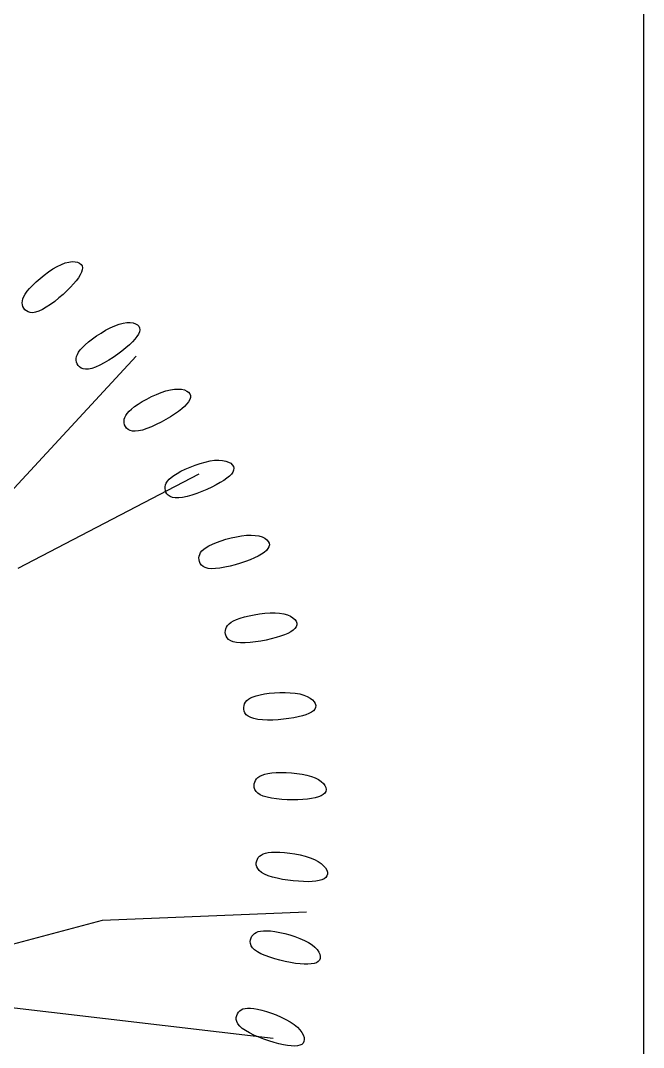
# Model space of a CAD drawing. Header units: inches. Extents: x 7658 to 73799, y 48 to 40262.
# Drawn here: x 17122 to 17685, y 35165 to 36095 of the extents above; entities that cross this region are included whole.
import ezdxf

# ---------------------------------------------------------------- set-up
doc = ezdxf.new("R2010")
doc.units = ezdxf.units.IN
doc.layers.add('www.cad-blocks.net', color=7, linetype='Continuous')

# ---------------------------------------------------------------- blocks, each defined once
blk = doc.blocks.new('A$C516926BB')
blk.add_line((6.29863, 38.51941), (6.29863, 0))
blk = doc.blocks.new('A$C2E07402A')
at = {"color": 0}
for p, q in [((1.21439, 1.25374), (1.2183, 1.25603)), ((1.2183, 1.25603), (1.22206, 1.25788)), ((1.22206, 1.25788), (1.2256, 1.2592)), ((1.2256, 1.2592), (1.22887, 1.26002)), ((1.22887, 1.26002), (1.23183, 1.26038)), ((1.23183, 1.26038), (1.23445, 1.2603)), ((1.23445, 1.2603), (1.23669, 1.25983)), ((1.23669, 1.25983), (1.23851, 1.259)), ((1.23851, 1.259), (1.23988, 1.25786)), ((1.23988, 1.25786), (1.24075, 1.25643)), ((1.24075, 1.25643), (1.24111, 1.25476)), ((1.2028, 1.24518), (1.20655, 1.24822)), ((1.20655, 1.24822), (1.21045, 1.2511)), ((1.21045, 1.2511), (1.21439, 1.25374)), ((1.23763, 1.24585), (1.23561, 1.24313)), ((1.2392, 1.24839), (1.23763, 1.24585)), ((1.24032, 1.25073), (1.2392, 1.24839)), ((1.24096, 1.25285), (1.24032, 1.25073)), ((1.24111, 1.25476), (1.24096, 1.25285)), ((1.19338, 1.23617), (1.19612, 1.23906)), ((1.19612, 1.23906), (1.19929, 1.2421)), ((1.19929, 1.2421), (1.2028, 1.24518)), ((1.23032, 1.23716), (1.2271, 1.23396)), ((1.23317, 1.24023), (1.23032, 1.23716)), ((1.23561, 1.24313), (1.23317, 1.24023)), ((1.18726, 1.22672), (1.18812, 1.2288)), ((1.18812, 1.2288), (1.1894, 1.23105)), ((1.1894, 1.23105), (1.19114, 1.2335)), ((1.19114, 1.2335), (1.19338, 1.23617)), ((1.21987, 1.22747), (1.21605, 1.2244)), ((1.22359, 1.23069), (1.21987, 1.22747)), ((1.2271, 1.23396), (1.22359, 1.23069)), ((1.18667, 1.22302), (1.18678, 1.22481)), ((1.18687, 1.22134), (1.18667, 1.22302)), ((1.18678, 1.22481), (1.18726, 1.22672)), ((1.18736, 1.21975), (1.18687, 1.22134)), ((1.1881, 1.21824), (1.18736, 1.21975)), ((1.18912, 1.21687), (1.1881, 1.21824)), ((1.20848, 1.21905), (1.20492, 1.21698)), ((1.21222, 1.22155), (1.20848, 1.21905)), ((1.21605, 1.2244), (1.21222, 1.22155)), ((1.19041, 1.2157), (1.18912, 1.21687)), ((1.19201, 1.21481), (1.19041, 1.2157)), ((1.19391, 1.21427), (1.19201, 1.21481)), ((1.19614, 1.21415), (1.19391, 1.21427)), ((1.19871, 1.21452), (1.19614, 1.21415)), ((1.20164, 1.21545), (1.19871, 1.21452)), ((1.20492, 1.21698), (1.20164, 1.21545)), ((1.26214, 1.19819), (1.26634, 1.2004)), ((1.26634, 1.2004), (1.27046, 1.20227)), ((1.27046, 1.20227), (1.2744, 1.20371)), ((1.2744, 1.20371), (1.27806, 1.20466)), ((1.27806, 1.20466), (1.2814, 1.20513)), ((1.2814, 1.20513), (1.28438, 1.20517)), ((1.28438, 1.20517), (1.28698, 1.20482)), ((1.28698, 1.20482), (1.28915, 1.20412)), ((1.28915, 1.20412), (1.29088, 1.20311)), ((1.29088, 1.20311), (1.29212, 1.20183)), ((1.29212, 1.20183), (1.29284, 1.20032)), ((1.29284, 1.20032), (1.29302, 1.19862)), ((1.24664, 1.18771), (1.25011, 1.1904)), ((1.25011, 1.1904), (1.25392, 1.1931)), ((1.25392, 1.1931), (1.25797, 1.19572)), ((1.25797, 1.19572), (1.26214, 1.19819)), ((1.28862, 1.19012), (1.28633, 1.18762)), ((1.29046, 1.19248), (1.28862, 1.19012)), ((1.29181, 1.19469), (1.29046, 1.19248)), ((1.29267, 1.19674), (1.29181, 1.19469)), ((1.29302, 1.19862), (1.29267, 1.19674)), ((1.23912, 1.18044), (1.24111, 1.18269)), ((1.24111, 1.18269), (1.24361, 1.18511)), ((1.24361, 1.18511), (1.24664, 1.18771)), ((1.28045, 1.18224), (1.27691, 1.17939)), ((1.28361, 1.18499), (1.28045, 1.18224)), ((1.28633, 1.18762), (1.28361, 1.18499)), ((1.11159, 0.98277), (1.28981, 1.17484)), ((1.23556, 1.17274), (1.23586, 1.1745)), ((1.23558, 1.17105), (1.23556, 1.17274)), ((1.23586, 1.1745), (1.23653, 1.17636)), ((1.23653, 1.17636), (1.2376, 1.17834)), ((1.2376, 1.17834), (1.23912, 1.18044)), ((1.26905, 1.1737), (1.26493, 1.17104)), ((1.27308, 1.17651), (1.26905, 1.1737)), ((1.27691, 1.17939), (1.27308, 1.17651)), ((1.2359, 1.16942), (1.23558, 1.17105)), ((1.23649, 1.16784), (1.2359, 1.16942)), ((1.23735, 1.16637), (1.23649, 1.16784)), ((1.23852, 1.16507), (1.23735, 1.16637)), ((1.24001, 1.16402), (1.23852, 1.16507)), ((1.24185, 1.16328), (1.24001, 1.16402)), ((1.24405, 1.16293), (1.24185, 1.16328)), ((1.24665, 1.16303), (1.24405, 1.16293)), ((1.24966, 1.16365), (1.24665, 1.16303)), ((1.25308, 1.16483), (1.24966, 1.16365)), ((1.25684, 1.16651), (1.25308, 1.16483)), ((1.26082, 1.16861), (1.25684, 1.16651)), ((1.26493, 1.17104), (1.26082, 1.16861)), ((1.31673, 1.14334), (1.32079, 1.14437)), ((1.32079, 1.14437), (1.32453, 1.14493)), ((1.32453, 1.14493), (1.3279, 1.14505)), ((1.3279, 1.14505), (1.33087, 1.14478)), ((1.33087, 1.14478), (1.33342, 1.14416)), ((1.33342, 1.14416), (1.33551, 1.14323)), ((1.29524, 1.13367), (1.29931, 1.13595)), ((1.29931, 1.13595), (1.30361, 1.13814)), ((1.30361, 1.13814), (1.30802, 1.14015)), ((1.30802, 1.14015), (1.31243, 1.14191)), ((1.31243, 1.14191), (1.31673, 1.14334)), ((1.33551, 1.14323), (1.33712, 1.14205)), ((1.33712, 1.14205), (1.33822, 1.14064)), ((1.33824, 1.13552), (1.33717, 1.13357)), ((1.33822, 1.14064), (1.33878, 1.13907)), ((1.33878, 1.13735), (1.33824, 1.13552)), ((1.33878, 1.13907), (1.33878, 1.13735)), ((1.28327, 1.12491), (1.28548, 1.12694)), ((1.28548, 1.12694), (1.28822, 1.12909)), ((1.28822, 1.12909), (1.29151, 1.13135)), ((1.29151, 1.13135), (1.29524, 1.13367)), ((1.33098, 1.12712), (1.32799, 1.12479)), ((1.33352, 1.12937), (1.33098, 1.12712)), ((1.33559, 1.13152), (1.33352, 1.12937)), ((1.33717, 1.13357), (1.33559, 1.13152)), ((1.27877, 1.11594), (1.27892, 1.11763)), ((1.27892, 1.11429), (1.27877, 1.11594)), ((1.27892, 1.11763), (1.27941, 1.11935)), ((1.27941, 1.11935), (1.28027, 1.12113)), ((1.28027, 1.12113), (1.28155, 1.12298)), ((1.28155, 1.12298), (1.28327, 1.12491)), ((1.31663, 1.11746), (1.31233, 1.11508)), ((1.32075, 1.11992), (1.31663, 1.11746)), ((1.32457, 1.12238), (1.32075, 1.11992)), ((1.32799, 1.12479), (1.32457, 1.12238)), ((1.27934, 1.11266), (1.27892, 1.11429)), ((1.28004, 1.1111), (1.27934, 1.11266)), ((1.28107, 1.10969), (1.28004, 1.1111)), ((1.28244, 1.10849), (1.28107, 1.10969)), ((1.28419, 1.10757), (1.28244, 1.10849)), ((1.28635, 1.10698), (1.28419, 1.10757)), ((1.28894, 1.10681), (1.28635, 1.10698)), ((1.292, 1.10711), (1.28894, 1.10681)), ((1.29553, 1.10793), (1.292, 1.10711)), ((1.29944, 1.10921), (1.29553, 1.10793)), ((1.30362, 1.11088), (1.29944, 1.10921)), ((1.30795, 1.11286), (1.30362, 1.11088)), ((1.31233, 1.11508), (1.30795, 1.11286)), ((1.34759, 1.07764), (1.35216, 1.07893)), ((1.35216, 1.07893), (1.35658, 1.07991)), ((1.35658, 1.07991), (1.36073, 1.0805)), ((1.36073, 1.0805), (1.3645, 1.08067)), ((1.3645, 1.08067), (1.36787, 1.08044)), ((1.36787, 1.08044), (1.37079, 1.07986)), ((1.37079, 1.07986), (1.37326, 1.07897)), ((1.37326, 1.07897), (1.37524, 1.07783)), ((1.32674, 1.06871), (1.33024, 1.07062)), ((1.33024, 1.07062), (1.3342, 1.07253)), ((1.3342, 1.07253), (1.33849, 1.07438)), ((1.33849, 1.07438), (1.34299, 1.07611)), ((1.34299, 1.07611), (1.34759, 1.07764)), ((1.37524, 1.07783), (1.37672, 1.07649)), ((1.37715, 1.06988), (1.37588, 1.06805)), ((1.37672, 1.07649), (1.37767, 1.07497)), ((1.37788, 1.07164), (1.37715, 1.06988)), ((1.37767, 1.07497), (1.37806, 1.07335)), ((1.37806, 1.07335), (1.37788, 1.07164)), ((1.18288, 0.98277), (1.34684, 1.06814)), ((1.31629, 1.05828), (1.31696, 1.05995)), ((1.31696, 1.05995), (1.318, 1.06162)), ((1.318, 1.06162), (1.31946, 1.06333)), ((1.31946, 1.06333), (1.32138, 1.06507)), ((1.32138, 1.06507), (1.32379, 1.06686)), ((1.32379, 1.06686), (1.32674, 1.06871)), ((1.36584, 1.06028), (1.36219, 1.05824)), ((1.36906, 1.06228), (1.36584, 1.06028)), ((1.37182, 1.06425), (1.36906, 1.06228)), ((1.3741, 1.06618), (1.37182, 1.06425)), ((1.37588, 1.06805), (1.3741, 1.06618)), ((1.31594, 1.05496), (1.31597, 1.05662)), ((1.31619, 1.05329), (1.31594, 1.05496)), ((1.31597, 1.05662), (1.31629, 1.05828)), ((1.31673, 1.05167), (1.31619, 1.05329)), ((1.3176, 1.05016), (1.31673, 1.05167)), ((1.34925, 1.05226), (1.34467, 1.05051)), ((1.35378, 1.05417), (1.34925, 1.05226)), ((1.35813, 1.05619), (1.35378, 1.05417)), ((1.36219, 1.05824), (1.35813, 1.05619)), ((1.31884, 1.04883), (1.3176, 1.05016)), ((1.32048, 1.04773), (1.31884, 1.04883)), ((1.32256, 1.04692), (1.32048, 1.04773)), ((1.32512, 1.04648), (1.32256, 1.04692)), ((1.3282, 1.04646), (1.32512, 1.04648)), ((1.33179, 1.0469), (1.3282, 1.04646)), ((1.33582, 1.04777), (1.33179, 1.0469)), ((1.34015, 1.04899), (1.33582, 1.04777)), ((1.34467, 1.05051), (1.34015, 1.04899)), ((1.35561, 1.00311), (1.35874, 1.00464)), ((1.35874, 1.00464), (1.36242, 1.00617)), ((1.36242, 1.00617), (1.36655, 1.00765)), ((1.36655, 1.00765), (1.37101, 1.00904)), ((1.37101, 1.00904), (1.37567, 1.01029)), ((1.37567, 1.01029), (1.3804, 1.01134)), ((1.3804, 1.01134), (1.38508, 1.01215)), ((1.38508, 1.01215), (1.38958, 1.01265)), ((1.38958, 1.01265), (1.39377, 1.01281)), ((1.39377, 1.01281), (1.39754, 1.01258)), ((1.39754, 1.01258), (1.40086, 1.012)), ((1.40086, 1.012), (1.40371, 1.01112)), ((1.40371, 1.01112), (1.40607, 1.00998)), ((1.40607, 1.00998), (1.40792, 1.00864)), ((1.40792, 1.00864), (1.40925, 1.00714)), ((1.40925, 1.00714), (1.41004, 1.00554)), ((1.41004, 1.00554), (1.41026, 1.00388)), ((1.34676, 0.99374), (1.34725, 0.99536)), ((1.34725, 0.99536), (1.34809, 0.99694)), ((1.34809, 0.99694), (1.3493, 0.9985)), ((1.3493, 0.9985), (1.35093, 1.00005)), ((1.35093, 1.00005), (1.35302, 1.00158)), ((1.35302, 1.00158), (1.35561, 1.00311)), ((1.4031, 0.99549), (1.40015, 0.99382)), ((1.40557, 0.99716), (1.4031, 0.99549)), ((1.40754, 0.99885), (1.40557, 0.99716)), ((1.40899, 1.00053), (1.40754, 0.99885)), ((1.4099, 1.00221), (1.40899, 1.00053)), ((1.41026, 1.00388), (1.4099, 1.00221)), ((1.34656, 0.99209), (1.34676, 0.99374)), ((1.34663, 0.99041), (1.34656, 0.99209)), ((1.34699, 0.98874), (1.34663, 0.99041)), ((1.3477, 0.98715), (1.34699, 0.98874)), ((1.3488, 0.98569), (1.3477, 0.98715)), ((1.35032, 0.98442), (1.3488, 0.98569)), ((1.3794, 0.98592), (1.37466, 0.98466)), ((1.3841, 0.98735), (1.3794, 0.98592)), ((1.38864, 0.9889), (1.3841, 0.98735)), ((1.39289, 0.99052), (1.38864, 0.9889)), ((1.39674, 0.99216), (1.39289, 0.99052)), ((1.40015, 0.99382), (1.39674, 0.99216)), ((1.3523, 0.9834), (1.35032, 0.98442)), ((1.3548, 0.98269), (1.3523, 0.9834)), ((1.35786, 0.98235), (1.3548, 0.98269)), ((1.36148, 0.98242), (1.35786, 0.98235)), ((1.36557, 0.98286), (1.36148, 0.98242)), ((1.37001, 0.98362), (1.36557, 0.98286)), ((1.37466, 0.98466), (1.37001, 0.98362)), ((1.38768, 0.93871), (1.39194, 0.93975)), ((1.39194, 0.93975), (1.39652, 0.94067)), ((1.39652, 0.94067), (1.40129, 0.94142)), ((1.40129, 0.94142), (1.40611, 0.94197)), ((1.40611, 0.94197), (1.41084, 0.94228)), ((1.41084, 0.94228), (1.41537, 0.94231)), ((1.41537, 0.94231), (1.41955, 0.94203)), ((1.41955, 0.94203), (1.42328, 0.94141)), ((1.42328, 0.94141), (1.42652, 0.94049)), ((1.42652, 0.94049), (1.42926, 0.93931)), ((1.42926, 0.93931), (1.43149, 0.93793)), ((1.37147, 0.92954), (1.37246, 0.93103)), ((1.37246, 0.93103), (1.37383, 0.93245)), ((1.37383, 0.93245), (1.37562, 0.93382)), ((1.37562, 0.93382), (1.37785, 0.93513)), ((1.37785, 0.93513), (1.38059, 0.93637)), ((1.38059, 0.93637), (1.38386, 0.93757)), ((1.38386, 0.93757), (1.38768, 0.93871)), ((1.43149, 0.93793), (1.4332, 0.93641)), ((1.4332, 0.93641), (1.43436, 0.93478)), ((1.43449, 0.9298), (1.43341, 0.92823)), ((1.43436, 0.93478), (1.43497, 0.93311)), ((1.43502, 0.93143), (1.43449, 0.9298)), ((1.43497, 0.93311), (1.43502, 0.93143)), ((1.37033, 0.92468), (1.37043, 0.92636)), ((1.37052, 0.92299), (1.37033, 0.92468)), ((1.37043, 0.92636), (1.37081, 0.92799)), ((1.37106, 0.92133), (1.37052, 0.92299)), ((1.37081, 0.92799), (1.37147, 0.92954)), ((1.37199, 0.91976), (1.37106, 0.92133)), ((1.42035, 0.92119), (1.41635, 0.91996)), ((1.42391, 0.92248), (1.42035, 0.92119)), ((1.42702, 0.92383), (1.42391, 0.92248)), ((1.42965, 0.92524), (1.42702, 0.92383)), ((1.43179, 0.92671), (1.42965, 0.92524)), ((1.43341, 0.92823), (1.43179, 0.92671)), ((1.37337, 0.91834), (1.37199, 0.91976)), ((1.37524, 0.91712), (1.37337, 0.91834)), ((1.37765, 0.91616), (1.37524, 0.91712)), ((1.38065, 0.9155), (1.37765, 0.91616)), ((1.38426, 0.91518), (1.38065, 0.9155)), ((1.38838, 0.9152), (1.38426, 0.91518)), ((1.39287, 0.91549), (1.38838, 0.9152)), ((1.39761, 0.91604), (1.39287, 0.91549)), ((1.40245, 0.9168), (1.39761, 0.91604)), ((1.40728, 0.91773), (1.40245, 0.9168)), ((1.41196, 0.91879), (1.40728, 0.91773)), ((1.41635, 0.91996), (1.41196, 0.91879)), ((1.39133, 0.8642), (1.39324, 0.86537)), ((1.39324, 0.86537), (1.3956, 0.86644)), ((1.3956, 0.86644), (1.39845, 0.8674)), ((1.39845, 0.8674), (1.40183, 0.86824)), ((1.40183, 0.86824), (1.40575, 0.86897)), ((1.40575, 0.86897), (1.4101, 0.86957)), ((1.4101, 0.86957), (1.41475, 0.87)), ((1.41475, 0.87), (1.41957, 0.87025)), ((1.41957, 0.87025), (1.42442, 0.8703)), ((1.42442, 0.8703), (1.42916, 0.87011)), ((1.42916, 0.87011), (1.43366, 0.86967)), ((1.43366, 0.86967), (1.4378, 0.86895)), ((1.4378, 0.86895), (1.44144, 0.86794)), ((1.44144, 0.86794), (1.44457, 0.86668)), ((1.44457, 0.86668), (1.44717, 0.86523)), ((1.44717, 0.86523), (1.44924, 0.86363)), ((1.38703, 0.85684), (1.38731, 0.8585)), ((1.38704, 0.85513), (1.38703, 0.85684)), ((1.38731, 0.8585), (1.38785, 0.86008)), ((1.38785, 0.86008), (1.38867, 0.86155)), ((1.38867, 0.86155), (1.38982, 0.86293)), ((1.38982, 0.86293), (1.39133, 0.8642)), ((1.44924, 0.86363), (1.45078, 0.86193)), ((1.45078, 0.86193), (1.45176, 0.86019)), ((1.45207, 0.85679), (1.45138, 0.85523)), ((1.45176, 0.86019), (1.4522, 0.85846)), ((1.4522, 0.85846), (1.45207, 0.85679)), ((1.3874, 0.85343), (1.38704, 0.85513)), ((1.38817, 0.85177), (1.3874, 0.85343)), ((1.38939, 0.85022), (1.38817, 0.85177)), ((1.39112, 0.84881), (1.38939, 0.85022)), ((1.39342, 0.8476), (1.39112, 0.84881)), ((1.39634, 0.84663), (1.39342, 0.8476)), ((1.3999, 0.84594), (1.39634, 0.84663)), ((1.42305, 0.84606), (1.41815, 0.84564)), ((1.42781, 0.84663), (1.42305, 0.84606)), ((1.4323, 0.84733), (1.42781, 0.84663)), ((1.43641, 0.84814), (1.4323, 0.84733)), ((1.44009, 0.84905), (1.43641, 0.84814)), ((1.44332, 0.85007), (1.44009, 0.84905)), ((1.44609, 0.8512), (1.44332, 0.85007)), ((1.44836, 0.85243), (1.44609, 0.8512)), ((1.45013, 0.85377), (1.44836, 0.85243)), ((1.45138, 0.85523), (1.45013, 0.85377)), ((1.40399, 0.84552), (1.3999, 0.84594)), ((1.40849, 0.84534), (1.40399, 0.84552)), ((1.41325, 0.84539), (1.40849, 0.84534)), ((1.41815, 0.84564), (1.41325, 0.84539)), ((1.397, 0.78925), (1.3977, 0.79076)), ((1.3977, 0.79076), (1.39867, 0.79214)), ((1.39867, 0.79214), (1.39995, 0.79339)), ((1.39995, 0.79339), (1.40159, 0.7945)), ((1.40159, 0.7945), (1.40362, 0.79546)), ((1.40362, 0.79546), (1.40608, 0.79627)), ((1.40608, 0.79627), (1.40901, 0.79693)), ((1.40901, 0.79693), (1.41246, 0.79742)), ((1.41246, 0.79742), (1.41643, 0.79773)), ((1.41643, 0.79773), (1.42082, 0.79787)), ((1.42082, 0.79787), (1.42549, 0.79782)), ((1.42549, 0.79782), (1.43031, 0.79756)), ((1.43031, 0.79756), (1.43514, 0.7971)), ((1.43514, 0.7971), (1.43983, 0.79642)), ((1.43983, 0.79642), (1.44427, 0.79551)), ((1.44427, 0.79551), (1.4483, 0.79436)), ((1.4483, 0.79436), (1.45182, 0.79298)), ((1.45182, 0.79298), (1.4548, 0.7914)), ((1.4548, 0.7914), (1.45723, 0.78968)), ((1.39638, 0.78593), (1.39654, 0.78763)), ((1.39656, 0.78419), (1.39638, 0.78593)), ((1.39654, 0.78763), (1.397, 0.78925)), ((1.39715, 0.78247), (1.39656, 0.78419)), ((1.3982, 0.78079), (1.39715, 0.78247)), ((1.45723, 0.78968), (1.45913, 0.78787)), ((1.45913, 0.78787), (1.46048, 0.78602)), ((1.46048, 0.78602), (1.46128, 0.78419)), ((1.46153, 0.78242), (1.46122, 0.78078)), ((1.46128, 0.78419), (1.46153, 0.78242)), ((1.39978, 0.77921), (1.3982, 0.78079)), ((1.40194, 0.77776), (1.39978, 0.77921)), ((1.40474, 0.77649), (1.40194, 0.77776)), ((1.4082, 0.77544), (1.40474, 0.77649)), ((1.41223, 0.77459), (1.4082, 0.77544)), ((1.41669, 0.77395), (1.41223, 0.77459)), ((1.42143, 0.7735), (1.41669, 0.77395)), ((1.42633, 0.77323), (1.42143, 0.7735)), ((1.43124, 0.77314), (1.42633, 0.77323)), ((1.43604, 0.77321), (1.43124, 0.77314)), ((1.44058, 0.77344), (1.43604, 0.77321)), ((1.44475, 0.77381), (1.44058, 0.77344)), ((1.4485, 0.77433), (1.44475, 0.77381)), ((1.45182, 0.77501), (1.4485, 0.77433)), ((1.45469, 0.77584), (1.45182, 0.77501)), ((1.45708, 0.77683), (1.45469, 0.77584)), ((1.45898, 0.77798), (1.45708, 0.77683)), ((1.46037, 0.77929), (1.45898, 0.77798)), ((1.46122, 0.78078), (1.46037, 0.77929)), ((1.40663, 0.72485), (1.40916, 0.7254)), ((1.40916, 0.7254), (1.41214, 0.72574)), ((1.41214, 0.72574), (1.41562, 0.72587)), ((1.41562, 0.72587), (1.41961, 0.72577)), ((1.41961, 0.72577), (1.42399, 0.72544)), ((1.42399, 0.72544), (1.42863, 0.7249)), ((1.39843, 0.71612), (1.39877, 0.71779)), ((1.39843, 0.71438), (1.39843, 0.71612)), ((1.39877, 0.71779), (1.3994, 0.71936)), ((1.3994, 0.71936), (1.40025, 0.72079)), ((1.40025, 0.72079), (1.40136, 0.72206)), ((1.40136, 0.72206), (1.40277, 0.72317)), ((1.40277, 0.72317), (1.40451, 0.7241)), ((1.40451, 0.7241), (1.40663, 0.72485)), ((1.42863, 0.7249), (1.43339, 0.72415)), ((1.43339, 0.72415), (1.43814, 0.72318)), ((1.43814, 0.72318), (1.44275, 0.72201)), ((1.44275, 0.72201), (1.44706, 0.72064)), ((1.44706, 0.72064), (1.45095, 0.71908)), ((1.45095, 0.71908), (1.45431, 0.71734)), ((1.45431, 0.71734), (1.4571, 0.71546)), ((1.39884, 0.7126), (1.39843, 0.71438)), ((1.39971, 0.71082), (1.39884, 0.7126)), ((1.40111, 0.70909), (1.39971, 0.71082)), ((1.40311, 0.70742), (1.40111, 0.70909)), ((1.40576, 0.70587), (1.40311, 0.70742)), ((1.4571, 0.71546), (1.45935, 0.71349)), ((1.45935, 0.71349), (1.46104, 0.7115)), ((1.46104, 0.7115), (1.46219, 0.70952)), ((1.46219, 0.70952), (1.46279, 0.70761)), ((1.46279, 0.70761), (1.46286, 0.70583)), ((1.40909, 0.70445), (1.40576, 0.70587)), ((1.41301, 0.70319), (1.40909, 0.70445)), ((1.41738, 0.70209), (1.41301, 0.70319)), ((1.42205, 0.70114), (1.41738, 0.70209)), ((1.42689, 0.70037), (1.42205, 0.70114)), ((1.43177, 0.69976), (1.42689, 0.70037)), ((1.43655, 0.69933), (1.43177, 0.69976)), ((1.44108, 0.69908), (1.43655, 0.69933)), ((1.44527, 0.69902), (1.44108, 0.69908)), ((1.44906, 0.69914), (1.44527, 0.69902)), ((1.45243, 0.69947), (1.44906, 0.69914)), ((1.45537, 0.69999), (1.45243, 0.69947)), ((1.45785, 0.70073), (1.45537, 0.69999)), ((1.45986, 0.70167), (1.45785, 0.70073)), ((1.46138, 0.70284), (1.45986, 0.70167)), ((1.46238, 0.70422), (1.46138, 0.70284)), ((1.46286, 0.70583), (1.46238, 0.70422)), ((1.25915, 0.66424), (1.44371, 0.67174)), ((1.04646, 0.60748), (1.25915, 0.66424)), ((1.39447, 0.6496), (1.39547, 0.65093)), ((1.39547, 0.65093), (1.39671, 0.65208)), ((1.39671, 0.65208), (1.39823, 0.65304)), ((1.39823, 0.65304), (1.40006, 0.65379)), ((1.40006, 0.65379), (1.40224, 0.65431)), ((1.40224, 0.65431), (1.40482, 0.65459)), ((1.40482, 0.65459), (1.40782, 0.65462)), ((1.40782, 0.65462), (1.4113, 0.65438)), ((1.4113, 0.65438), (1.41525, 0.65387)), ((1.41525, 0.65387), (1.41957, 0.65309)), ((1.41957, 0.65309), (1.42413, 0.65206)), ((1.42413, 0.65206), (1.42879, 0.65081)), ((1.42879, 0.65081), (1.43341, 0.64935)), ((1.393, 0.64475), (1.39318, 0.64648)), ((1.39321, 0.64294), (1.393, 0.64475)), ((1.39318, 0.64648), (1.39369, 0.64811)), ((1.39389, 0.64108), (1.39321, 0.64294)), ((1.39369, 0.64811), (1.39447, 0.6496)), ((1.43341, 0.64935), (1.43786, 0.64771)), ((1.43786, 0.64771), (1.44201, 0.6459)), ((1.44201, 0.6459), (1.44572, 0.64394)), ((1.44572, 0.64394), (1.44887, 0.64185)), ((1.44887, 0.64185), (1.45146, 0.63969)), ((1.39511, 0.63921), (1.39389, 0.64108)), ((1.39692, 0.63734), (1.39511, 0.63921)), ((1.39939, 0.63552), (1.39692, 0.63734)), ((1.40256, 0.63377), (1.39939, 0.63552)), ((1.40633, 0.6321), (1.40256, 0.63377)), ((1.45146, 0.63969), (1.45348, 0.6375)), ((1.45348, 0.6375), (1.45496, 0.63534)), ((1.45496, 0.63534), (1.4559, 0.63325)), ((1.4559, 0.63325), (1.4563, 0.63129)), ((1.41055, 0.63055), (1.40633, 0.6321)), ((1.4151, 0.62912), (1.41055, 0.63055)), ((1.41983, 0.62784), (1.4151, 0.62912)), ((1.42462, 0.62673), (1.41983, 0.62784)), ((1.42933, 0.6258), (1.42462, 0.62673)), ((1.43382, 0.62508), (1.42933, 0.6258)), ((1.43797, 0.62458), (1.43382, 0.62508)), ((1.44175, 0.62431), (1.43797, 0.62458)), ((1.44514, 0.62428), (1.44175, 0.62431)), ((1.44812, 0.62449), (1.44514, 0.62428)), ((1.45066, 0.62496), (1.44812, 0.62449)), ((1.45276, 0.62569), (1.45066, 0.62496)), ((1.45439, 0.62669), (1.45276, 0.62569)), ((1.45554, 0.62797), (1.45439, 0.62669)), ((1.45617, 0.62951), (1.45554, 0.62797)), ((1.4563, 0.63129), (1.45617, 0.62951)), ((1.41366, 0.55704), (1.12588, 0.59096)), ((1.38031, 0.57607), (1.38067, 0.57778)), ((1.38067, 0.57778), (1.38136, 0.57934)), ((1.38136, 0.57934), (1.38229, 0.58075)), ((1.38229, 0.58075), (1.38342, 0.58196)), ((1.38342, 0.58196), (1.38477, 0.58298)), ((1.38477, 0.58298), (1.38638, 0.58377)), ((1.38638, 0.58377), (1.38828, 0.58432)), ((1.38828, 0.58432), (1.3905, 0.58461)), ((1.3905, 0.58461), (1.39309, 0.58462)), ((1.39309, 0.58462), (1.39609, 0.58434)), ((1.39609, 0.58434), (1.39952, 0.58374)), ((1.39952, 0.58374), (1.40339, 0.58281)), ((1.40339, 0.58281), (1.40761, 0.58158)), ((1.40761, 0.58158), (1.41204, 0.58009)), ((1.41204, 0.58009), (1.41654, 0.57836)), ((1.41654, 0.57836), (1.42099, 0.57643)), ((1.38034, 0.57425), (1.38031, 0.57607)), ((1.38082, 0.57233), (1.38034, 0.57425)), ((1.38183, 0.57034), (1.38082, 0.57233)), ((1.38344, 0.5683), (1.38183, 0.57034)), ((1.38571, 0.56622), (1.38344, 0.5683)), ((1.42099, 0.57643), (1.42524, 0.57433)), ((1.42524, 0.57433), (1.42918, 0.57209)), ((1.42918, 0.57209), (1.43266, 0.56975)), ((1.43266, 0.56975), (1.43558, 0.56735)), ((1.43558, 0.56735), (1.43792, 0.56493)), ((1.38868, 0.56415), (1.38571, 0.56622)), ((1.39225, 0.5621), (1.38868, 0.56415)), ((1.39629, 0.56011), (1.39225, 0.5621)), ((1.40066, 0.55822), (1.39629, 0.56011)), ((1.40523, 0.55645), (1.40066, 0.55822)), ((1.43792, 0.56493), (1.43971, 0.56254)), ((1.43971, 0.56254), (1.44095, 0.56024)), ((1.44095, 0.56024), (1.44166, 0.55806)), ((1.44166, 0.55806), (1.44186, 0.55607)), ((1.40988, 0.55484), (1.40523, 0.55645)), ((1.41446, 0.55343), (1.40988, 0.55484)), ((1.41885, 0.55224), (1.41446, 0.55343)), ((1.42293, 0.55131), (1.41885, 0.55224)), ((1.42666, 0.55065), (1.42293, 0.55131)), ((1.43003, 0.55026), (1.42666, 0.55065)), ((1.43301, 0.55017), (1.43003, 0.55026)), ((1.4356, 0.55037), (1.43301, 0.55017)), ((1.43776, 0.55087), (1.4356, 0.55037)), ((1.43948, 0.5517), (1.43776, 0.55087)), ((1.44075, 0.55284), (1.43948, 0.5517)), ((1.44155, 0.55432), (1.44075, 0.55284)), ((1.44186, 0.55607), (1.44155, 0.55432))]:
    blk.add_line(p, q, dxfattribs=at)

msp = doc.modelspace()

# ---------------------------------------------------------------- block references
at = {"xscale": 1000, "yscale": 1000, "zscale": 1000}
msp.add_blockref('A$C2E07402A', (15936.67, 34616.26), dxfattribs=at)
at = {"layer": 'www.cad-blocks.net', "color": 155, "true_color": 0x546d8e, "xscale": 1000, "yscale": 1000, "zscale": 1000}
msp.add_blockref('A$C516926BB', (11386.69, 694.36), dxfattribs=at)

doc.saveas('drawing.dxf')
